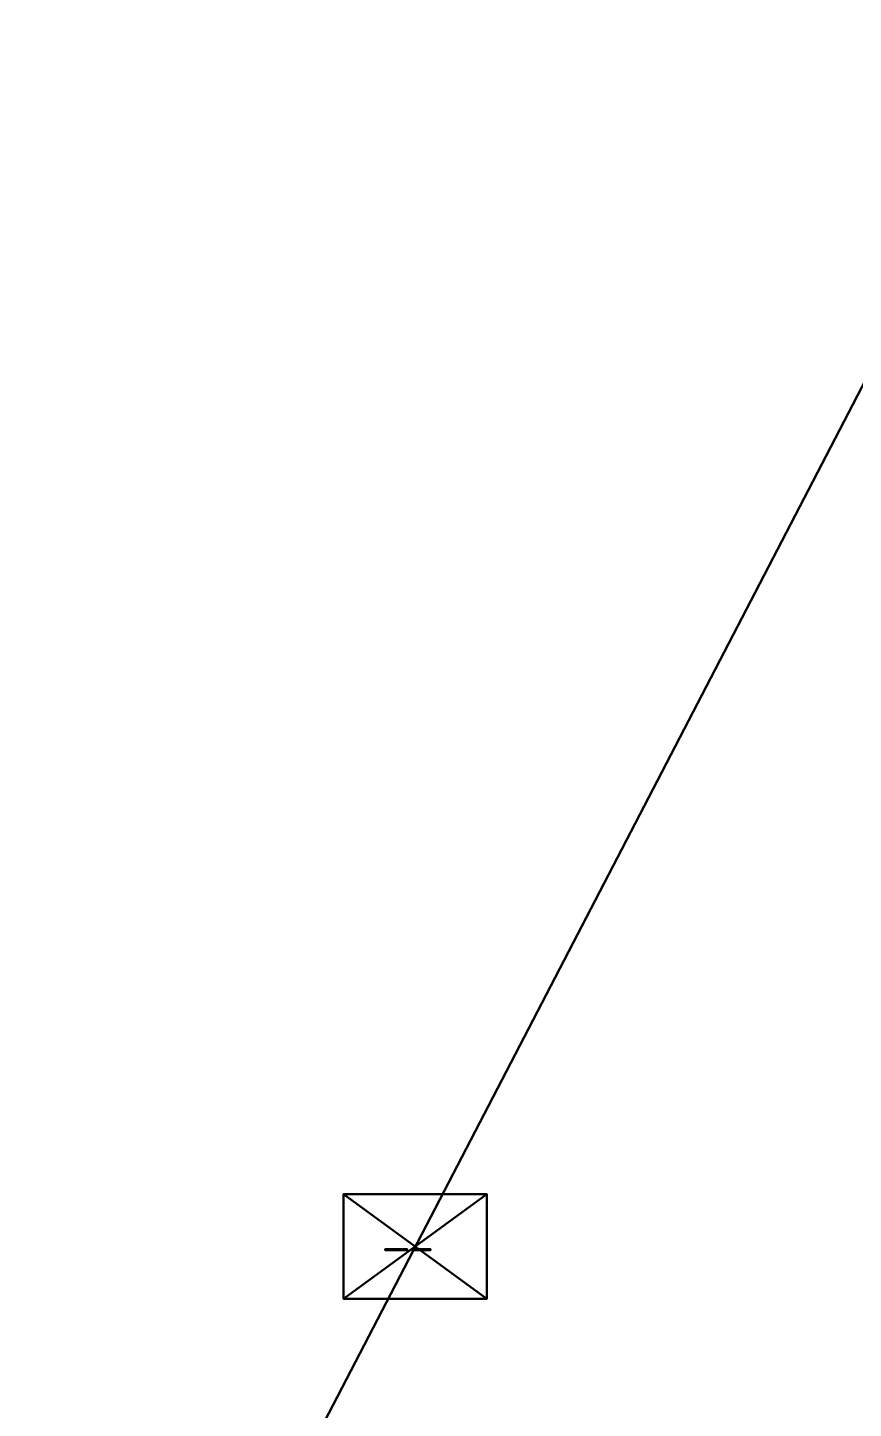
# Model space of a CAD drawing. Extents: x -4.3 to 2.7, y -5.9 to 5.2.
# Drawn here: x -0.776 to 0.877, y -0.324 to 2.441 of the extents above; entities that cross this region are included whole.
import ezdxf

# ---------------------------------------------------------------- set-up
doc = ezdxf.new("R2010")
doc.units = 0
doc.header["$LTSCALE"] = 0.0254
doc.layers.get('0').update_dxf_attribs({"linetype": 'CONTINUOUS'})
doc.layers.get('DEFPOINTS').update_dxf_attribs({"linetype": 'CONTINUOUS'})
doc.layers.add('H__HIGH_', color=144, linetype='CONTINUOUS')
doc.layers.add('ROOM', color=252, linetype='CONTINUOUS')
doc.styles.add('TAHOMA', font='')
doc.styles.get('TAHOMA').set_extended_font_data('Tahoma')
doc.dimstyles.new('DIMSTYLE1', dxfattribs={"dimtxt": 0.211521, "dimasz": 0.0127, "dimexe": 0.0127, "dimexo": 0.0127, "dimgap": 0.00254, "dimtad": 0, "dimtih": 1, "dimtoh": 1, "dimdec": 3, "dimzin": 0, "dimtxsty": 'TAHOMA', "dimblk": 'ARCHTICK', "dimcen": 0.09, "dimazin": 3, "dimtfac": 1, "dimtdec": 4, "dimtofl": 0, "dimtmove": 0, "dimatfit": 3, "dimtolj": 1, "dimtzin": 0})

# ---------------------------------------------------------------- blocks, each defined once
blk = doc.blocks.new('GROUPE82_1')
at = {"color": 0}
for p, q in [((0, 0), (0, 0.0554)), ((0, 0.0554), (0.0112, 0.0554)), ((0, 0, 0.002), (0, 0.0554, 0.002)), ((0, 0.0554, 0.002), (0.0112, 0.0554, 0.002)), ((0, 0), (0, 0.0554)), ((0, 0, 0.002), (0, 0.0554, 0.002)), ((0, 0.0554), (0, 0.0554, 0.002)), ((0, 0.0554), (0.0112, 0.0554)), ((0, 0.0554), (0, 0.0554, 0.002)), ((0, 0.0554, 0.002), (0.0112, 0.0554, 0.002)), ((0.0112, 0.0554), (0.0112, 0.0336)), ((0.0112, 0.0554, 0.002), (0.0112, 0.0336, 0.002)), ((0.0112, 0.0554), (0.0112, 0.0554, 0.002)), ((0.0112, 0.0554), (0.0112, 0.0336)), ((0.0112, 0.0554), (0.0112, 0.0554, 0.002)), ((0.0112, 0.0554, 0.002), (0.0112, 0.0336, 0.002)), ((0.0331, 0.0336), (0.0331, 0.0554)), ((0.0331, 0.0554), (0.0443, 0.0554)), ((0.0331, 0.0554, 0.002), (0.0443, 0.0554, 0.002)), ((0.0331, 0.0336, 0.002), (0.0331, 0.0554, 0.002)), ((0.0331, 0.0336), (0.0331, 0.0554)), ((0.0331, 0.0336, 0.002), (0.0331, 0.0554, 0.002)), ((0.0331, 0.0554), (0.0331, 0.0554, 0.002)), ((0.0331, 0.0554), (0.0443, 0.0554)), ((0.0331, 0.0554), (0.0331, 0.0554, 0.002)), ((0.0331, 0.0554, 0.002), (0.0443, 0.0554, 0.002)), ((0.0443, 0.0554), (0.0443, 0)), ((0.0443, 0.0554, 0.002), (0.0443, 0, 0.002)), ((0.0443, 0.0554), (0.0443, 0.0554, 0.002)), ((0.0443, 0.0554), (0.0443, 0)), ((0.0443, 0.0554), (0.0443, 0.0554, 0.002)), ((0.0443, 0.0554, 0.002), (0.0443, 0, 0.002)), ((0.0112, 0.0336), (0.0331, 0.0336)), ((0.0112, 0.0336, 0.002), (0.0331, 0.0336, 0.002)), ((0.0112, 0.0336), (0.0112, 0.0336, 0.002)), ((0.0112, 0.0336), (0.0331, 0.0336)), ((0.0112, 0.0336), (0.0112, 0.0336, 0.002)), ((0.0112, 0.0336, 0.002), (0.0331, 0.0336, 0.002)), ((0.0331, 0.0336), (0.0331, 0.0336, 0.002)), ((0.0331, 0.0336), (0.0331, 0.0336, 0.002)), ((0.0549, 0.0258), (0.0603, 0.0546)), ((0.0549, 0.0258, 0.002), (0.0603, 0.0546, 0.002)), ((0.0549, 0.0258), (0.0603, 0.0546)), ((0.0549, 0.0258, 0.002), (0.0603, 0.0546, 0.002)), ((0.0603, 0.0546), (0.0884, 0.0546)), ((0.0603, 0.0546, 0.002), (0.0884, 0.0546, 0.002)), ((0.0603, 0.0546), (0.0603, 0.0546, 0.002)), ((0.0603, 0.0546), (0.0884, 0.0546)), ((0.0603, 0.0546), (0.0603, 0.0546, 0.002)), ((0.0603, 0.0546, 0.002), (0.0884, 0.0546, 0.002)), ((0.0684, 0.0447), (0.0667, 0.0353)), ((0.0684, 0.0447, 0.002), (0.0667, 0.0353, 0.002)), ((0.0684, 0.0447), (0.0667, 0.0353)), ((0.0684, 0.0447, 0.002), (0.0667, 0.0353, 0.002)), ((0.0667, 0.0353), (0.0667, 0.0353, 0.002)), ((0.0667, 0.0353), (0.0667, 0.0353, 0.002)), ((0.0884, 0.0447), (0.0684, 0.0447)), ((0.0884, 0.0447, 0.002), (0.0684, 0.0447, 0.002)), ((0.0884, 0.0447), (0.0684, 0.0447)), ((0.0884, 0.0447, 0.002), (0.0684, 0.0447, 0.002)), ((0.0684, 0.0447), (0.0684, 0.0447, 0.002)), ((0.0684, 0.0447), (0.0684, 0.0447, 0.002)), ((0.0703, 0.0366), (0.0703, 0.0366, 0.002)), ((0.0703, 0.0366), (0.0703, 0.0366, 0.002)), ((0.0717, 0.0286), (0.0717, 0.0286, 0.002)), ((0.0717, 0.0286), (0.0717, 0.0286, 0.002)), ((0.074, 0.037), (0.074, 0.037, 0.002)), ((0.074, 0.037), (0.074, 0.037, 0.002)), ((0.075, 0.0279), (0.075, 0.0279, 0.002)), ((0.075, 0.0279), (0.075, 0.0279, 0.002)), ((0.0774, 0.0367), (0.0774, 0.0367, 0.002)), ((0.0774, 0.0367), (0.0774, 0.0367, 0.002)), ((0.0805, 0.0358), (0.0805, 0.0358, 0.002)), ((0.0805, 0.0358), (0.0805, 0.0358, 0.002)), ((0.0833, 0.0342), (0.0833, 0.0342, 0.002)), ((0.0833, 0.0342), (0.0833, 0.0342, 0.002)), ((0.0859, 0.0319), (0.0859, 0.0319, 0.002)), ((0.0859, 0.0319), (0.0859, 0.0319, 0.002)), ((0.0881, 0.0291), (0.0881, 0.0291, 0.002)), ((0.0881, 0.0291), (0.0881, 0.0291, 0.002)), ((0.0884, 0.0546), (0.0884, 0.0447)), ((0.0884, 0.0546, 0.002), (0.0884, 0.0447, 0.002)), ((0.0884, 0.0546), (0.0884, 0.0546, 0.002)), ((0.0884, 0.0546), (0.0884, 0.0447)), ((0.0884, 0.0546), (0.0884, 0.0546, 0.002)), ((0.0884, 0.0546, 0.002), (0.0884, 0.0447, 0.002)), ((0.0884, 0.0447), (0.0884, 0.0447, 0.002)), ((0.0884, 0.0447), (0.0884, 0.0447, 0.002)), ((0.0112, 0), (0, 0)), ((0.0112, 0, 0.002), (0, 0, 0.002)), ((0, 0), (0, 0, 0.002)), ((0.0112, 0), (0, 0)), ((0.0112, 0, 0.002), (0, 0, 0.002)), ((0, 0), (0, 0, 0.002)), ((0.0331, 0.0242), (0.0112, 0.0242)), ((0.0112, 0.0242), (0.0112, 0)), ((0.0112, 0.0242, 0.002), (0.0112, 0, 0.002)), ((0.0331, 0.0242, 0.002), (0.0112, 0.0242, 0.002)), ((0.0331, 0.0242), (0.0112, 0.0242)), ((0.0331, 0.0242, 0.002), (0.0112, 0.0242, 0.002)), ((0.0112, 0.0242), (0.0112, 0.0242, 0.002)), ((0.0112, 0.0242), (0.0112, 0)), ((0.0112, 0.0242), (0.0112, 0.0242, 0.002)), ((0.0112, 0.0242, 0.002), (0.0112, 0, 0.002)), ((0.0112, 0), (0.0112, 0, 0.002)), ((0.0112, 0), (0.0112, 0, 0.002)), ((0.0331, 0), (0.0331, 0.0242)), ((0.0331, 0, 0.002), (0.0331, 0.0242, 0.002)), ((0.0331, 0), (0.0331, 0.0242)), ((0.0331, 0, 0.002), (0.0331, 0.0242, 0.002)), ((0.0331, 0.0242), (0.0331, 0.0242, 0.002)), ((0.0331, 0.0242), (0.0331, 0.0242, 0.002)), ((0.0443, 0), (0.0331, 0)), ((0.0443, 0, 0.002), (0.0331, 0, 0.002)), ((0.0443, 0), (0.0331, 0)), ((0.0443, 0, 0.002), (0.0331, 0, 0.002)), ((0.0331, 0), (0.0331, 0, 0.002)), ((0.0331, 0), (0.0331, 0, 0.002)), ((0.0443, 0), (0.0443, 0, 0.002)), ((0.0443, 0), (0.0443, 0, 0.002)), ((0.0536, 0.0142), (0.0642, 0.0153)), ((0.0536, 0.0142, 0.002), (0.0642, 0.0153, 0.002)), ((0.0536, 0.0142), (0.0642, 0.0153)), ((0.0536, 0.0142, 0.002), (0.0642, 0.0153, 0.002)), ((0.0536, 0.0142), (0.0536, 0.0142, 0.002)), ((0.0536, 0.0142), (0.0536, 0.0142, 0.002)), ((0.0543, 0.0109), (0.0543, 0.0109, 0.002)), ((0.0543, 0.0109), (0.0543, 0.0109, 0.002)), ((0.0635, 0.0245), (0.0549, 0.0258)), ((0.0635, 0.0245, 0.002), (0.0549, 0.0258, 0.002)), ((0.0635, 0.0245), (0.0549, 0.0258)), ((0.0635, 0.0245, 0.002), (0.0549, 0.0258, 0.002)), ((0.0549, 0.0258), (0.0549, 0.0258, 0.002)), ((0.0549, 0.0258), (0.0549, 0.0258, 0.002)), ((0.0555, 0.008), (0.0555, 0.008, 0.002)), ((0.0555, 0.008), (0.0555, 0.008, 0.002)), ((0.0572, 0.0054), (0.0572, 0.0054, 0.002)), ((0.0572, 0.0054), (0.0572, 0.0054, 0.002)), ((0.0594, 0.0032), (0.0594, 0.0032, 0.002)), ((0.0594, 0.0032), (0.0594, 0.0032, 0.002)), ((0.062, 0.0014), (0.062, 0.0014, 0.002)), ((0.062, 0.0014), (0.062, 0.0014, 0.002)), ((0.0635, 0.0245), (0.0635, 0.0245, 0.002)), ((0.0635, 0.0245), (0.0635, 0.0245, 0.002)), ((0.0642, 0.0153), (0.0642, 0.0153, 0.002)), ((0.0642, 0.0153), (0.0642, 0.0153, 0.002)), ((0.0649, 0.0001), (0.0649, 0.0001, 0.002)), ((0.0649, 0.0001), (0.0649, 0.0001, 0.002)), ((0.0651, 0.0121), (0.0651, 0.0121, 0.002)), ((0.0651, 0.0121), (0.0651, 0.0121, 0.002)), ((0.0669, 0.0096), (0.0669, 0.0096, 0.002)), ((0.0669, 0.0096), (0.0669, 0.0096, 0.002)), ((0.0674, 0.0276), (0.0674, 0.0276, 0.002)), ((0.0674, 0.0276), (0.0674, 0.0276, 0.002)), ((0.0693, 0.0081), (0.0693, 0.0081, 0.002)), ((0.0693, 0.0081), (0.0693, 0.0081, 0.002)), ((0.072, 0.0076), (0.072, 0.0076, 0.002)), ((0.072, 0.0076), (0.072, 0.0076, 0.002)), ((0.0751, 0.0082), (0.0751, 0.0082, 0.002)), ((0.0751, 0.0082), (0.0751, 0.0082, 0.002)), ((0.0776, 0.026), (0.0776, 0.026, 0.002)), ((0.0776, 0.026), (0.0776, 0.026, 0.002)), ((0.0776, 0.0103), (0.0776, 0.0103, 0.002)), ((0.0776, 0.0103), (0.0776, 0.0103, 0.002)), ((0.0794, 0.0228), (0.0794, 0.0228, 0.002)), ((0.0794, 0.0228), (0.0794, 0.0228, 0.002)), ((0.0794, 0.0136), (0.0794, 0.0136, 0.002)), ((0.0794, 0.0136), (0.0794, 0.0136, 0.002)), ((0.0799, 0.0184), (0.0799, 0.0184, 0.002)), ((0.0799, 0.0184), (0.0799, 0.0184, 0.002)), ((0.0804, 0.0009), (0.0804, 0.0009, 0.002)), ((0.0804, 0.0009), (0.0804, 0.0009, 0.002)), ((0.0839, 0.0032), (0.0839, 0.0032, 0.002)), ((0.0839, 0.0032), (0.0839, 0.0032, 0.002)), ((0.0869, 0.0064), (0.0869, 0.0064, 0.002)), ((0.0869, 0.0064), (0.0869, 0.0064, 0.002)), ((0.0896, 0.026), (0.0896, 0.026, 0.002)), ((0.0896, 0.026), (0.0896, 0.026, 0.002)), ((0.0899, 0.0121), (0.0899, 0.0121, 0.002)), ((0.0899, 0.0121), (0.0899, 0.0121, 0.002)), ((0.0905, 0.0225), (0.0905, 0.0225, 0.002)), ((0.0905, 0.0225), (0.0905, 0.0225, 0.002)), ((0.0908, 0.0186), (0.0908, 0.0186, 0.002)), ((0.0908, 0.0186), (0.0908, 0.0186, 0.002)), ((0.0682, -0.0007), (0.0682, -0.0007, 0.002)), ((0.0682, -0.0007), (0.0682, -0.0007, 0.002)), ((0.0719, -0.0009), (0.0719, -0.0009, 0.002)), ((0.0719, -0.0009), (0.0719, -0.0009, 0.002)), ((0.0764, -0.0005), (0.0764, -0.0005, 0.002)), ((0.0764, -0.0005), (0.0764, -0.0005, 0.002))]:
    blk.add_line(p, q, dxfattribs=at)
at = {"color": 28}
mesh = blk.add_polyface(dxfattribs=at)
corners = [(0.0443, 0.0554), (0.0331, 0.0336), (0.0331, 0.0554), (0.0331, 0.0242), (0.0331, 0), (0.0443, 0), (0.0112, 0.0242), (0.0112, 0.0336), (0.0112, 0.0554), (0, 0), (0, 0.0554), (0.0112, 0)]
mesh.append_faces([[corners[k] for k in face] for face in [(0, 1, 2), (4, 0, 5), (8, 9, 10)]], dxfattribs={"vtx0": -1, "color": 28})
mesh.append_faces([[corners[k] for k in face] for face in [(3, 0, 4), (1, 6, 7), (6, 1, 3), (9, 8, 11), (11, 7, 6)]], dxfattribs={"vtx0": -1, "vtx1": -1, "color": 28})
mesh.append_faces([[corners[k] for k in face] for face in [(1, 0, 3)]], dxfattribs={"vtx0": -1, "vtx1": -1, "vtx2": -1, "color": 28})
mesh.append_faces([[corners[k] for k in face] for face in [(11, 8, 7)]], dxfattribs={"vtx0": -1, "vtx2": -1, "color": 28})
mesh = blk.add_polyface(dxfattribs=at)
corners = [(0.0443, 0, 0.002), (0.0331, 0.0242, 0.002), (0.0331, 0, 0.002), (0.0331, 0.0336, 0.002), (0.0331, 0.0554, 0.002), (0.0443, 0.0554, 0.002), (0.0112, 0.0336, 0.002), (0.0112, 0.0242, 0.002), (0.0112, 0, 0.002), (0, 0.0554, 0.002), (0, 0, 0.002), (0.0112, 0.0554, 0.002)]
mesh.append_faces([[corners[k] for k in face] for face in [(0, 1, 2), (4, 0, 5), (8, 9, 10)]], dxfattribs={"vtx0": -1, "color": 28})
mesh.append_faces([[corners[k] for k in face] for face in [(3, 0, 4), (1, 6, 7), (6, 1, 3), (9, 8, 11), (11, 7, 6)]], dxfattribs={"vtx0": -1, "vtx1": -1, "color": 28})
mesh.append_faces([[corners[k] for k in face] for face in [(1, 0, 3)]], dxfattribs={"vtx0": -1, "vtx1": -1, "vtx2": -1, "color": 28})
mesh.append_faces([[corners[k] for k in face] for face in [(11, 8, 7)]], dxfattribs={"vtx0": -1, "vtx2": -1, "color": 28})
mesh = blk.add_polyface(dxfattribs=at)
corners = [(0, 0.0554, 0.002), (0, 0), (0, 0, 0.002), (0, 0.0554)]
mesh.append_faces([[corners[k] for k in face] for face in [(0, 1, 2), (1, 0, 3)]], dxfattribs={"vtx0": -1, "color": 28})
mesh = blk.add_polyface(dxfattribs=at)
corners = [(0, 0.0554, 0.002), (0.0112, 0.0554), (0, 0.0554), (0.0112, 0.0554, 0.002)]
mesh.append_faces([[corners[k] for k in face] for face in [(0, 1, 2), (1, 0, 3)]], dxfattribs={"vtx0": -1, "color": 28})
mesh = blk.add_polyface(dxfattribs=at)
corners = [(0.0112, 0.0554), (0.0112, 0.0336, 0.002), (0.0112, 0.0336), (0.0112, 0.0554, 0.002)]
mesh.append_faces([[corners[k] for k in face] for face in [(0, 1, 2), (1, 0, 3)]], dxfattribs={"vtx0": -1, "color": 28})
mesh = blk.add_polyface(dxfattribs=at)
corners = [(0.0331, 0.0554, 0.002), (0.0331, 0.0336), (0.0331, 0.0336, 0.002), (0.0331, 0.0554)]
mesh.append_faces([[corners[k] for k in face] for face in [(0, 1, 2), (1, 0, 3)]], dxfattribs={"vtx0": -1, "color": 28})
mesh = blk.add_polyface(dxfattribs=at)
corners = [(0.0331, 0.0554, 0.002), (0.0443, 0.0554), (0.0331, 0.0554), (0.0443, 0.0554, 0.002)]
mesh.append_faces([[corners[k] for k in face] for face in [(0, 1, 2), (1, 0, 3)]], dxfattribs={"vtx0": -1, "color": 28})
mesh = blk.add_polyface(dxfattribs=at)
corners = [(0.0443, 0.0554), (0.0443, 0, 0.002), (0.0443, 0), (0.0443, 0.0554, 0.002)]
mesh.append_faces([[corners[k] for k in face] for face in [(0, 1, 2), (1, 0, 3)]], dxfattribs={"vtx0": -1, "color": 28})
mesh = blk.add_polyface(dxfattribs=at)
corners = [(0.0112, 0.0336, 0.002), (0.0331, 0.0336), (0.0112, 0.0336), (0.0331, 0.0336, 0.002)]
mesh.append_faces([[corners[k] for k in face] for face in [(0, 1, 2), (1, 0, 3)]], dxfattribs={"vtx0": -1, "color": 28})
mesh = blk.add_polyface(dxfattribs=at)
corners = [(0.0603, 0.0546), (0.0635, 0.0245), (0.0549, 0.0258), (0.0684, 0.0447), (0.0884, 0.0546), (0.0667, 0.0353), (0.0884, 0.0447), (0.0674, 0.0276), (0.0703, 0.0366), (0.0717, 0.0286), (0.074, 0.037), (0.075, 0.0279), (0.0774, 0.0367), (0.0776, 0.026), (0.0805, 0.0358), (0.0794, 0.0228), (0.0799, 0.0184), (0.0804, 0.0009), (0.0839, 0.0032), (0.0833, 0.0342), (0.0859, 0.0319), (0.0869, 0.0064), (0.0881, 0.0291), (0.0899, 0.0121), (0.0896, 0.026), (0.0905, 0.0225), (0.0908, 0.0186), (0.0642, 0.0153), (0.0543, 0.0109), (0.0536, 0.0142), (0.0555, 0.008), (0.0572, 0.0054), (0.0594, 0.0032), (0.062, 0.0014), (0.0649, 0.0001), (0.0651, 0.0121), (0.0682, -0.0007), (0.0669, 0.0096), (0.0693, 0.0081), (0.0719, -0.0009), (0.072, 0.0076), (0.0764, -0.0005), (0.0751, 0.0082), (0.0776, 0.0103), (0.0794, 0.0136)]
mesh.append_faces([[corners[k] for k in face] for face in [(0, 1, 2), (3, 4, 6), (23, 25, 26), (27, 28, 29)]], dxfattribs={"vtx0": -1, "color": 28})
mesh.append_faces([[corners[k] for k in face] for face in [(7, 8, 9), (9, 10, 11), (11, 12, 13), (13, 14, 15), (15, 14, 16), (17, 14, 18), (18, 20, 21), (21, 22, 23), (28, 27, 30), (30, 27, 31), (31, 27, 32), (32, 27, 33), (33, 27, 34), (34, 35, 36), (36, 38, 39), (39, 40, 41), (41, 43, 17)]], dxfattribs={"vtx0": -1, "vtx1": -1, "color": 28})
mesh.append_faces([[corners[k] for k in face] for face in [(1, 0, 3), (16, 14, 17)]], dxfattribs={"vtx0": -1, "vtx1": -1, "vtx2": -1, "color": 28})
mesh.append_faces([[corners[k] for k in face] for face in [(3, 0, 4), (1, 3, 5), (5, 7, 1), (7, 5, 8), (9, 8, 10), (11, 10, 12), (13, 12, 14), (18, 14, 19), (18, 19, 20), (21, 20, 22), (23, 22, 24), (23, 24, 25), (34, 27, 35), (36, 35, 37), (36, 37, 38), (39, 38, 40), (41, 40, 42), (41, 42, 43), (17, 43, 44), (17, 44, 16)]], dxfattribs={"vtx0": -1, "vtx2": -1, "color": 28})
mesh = blk.add_polyface(dxfattribs=at)
corners = [(0.0543, 0.0109, 0.002), (0.0642, 0.0153, 0.002), (0.0536, 0.0142, 0.002), (0.0555, 0.008, 0.002), (0.0572, 0.0054, 0.002), (0.0594, 0.0032, 0.002), (0.062, 0.0014, 0.002), (0.0649, 0.0001, 0.002), (0.0651, 0.0121, 0.002), (0.0682, -0.0007, 0.002), (0.0669, 0.0096, 0.002), (0.0693, 0.0081, 0.002), (0.0719, -0.0009, 0.002), (0.072, 0.0076, 0.002), (0.0764, -0.0005, 0.002), (0.0751, 0.0082, 0.002), (0.0776, 0.0103, 0.002), (0.0804, 0.0009, 0.002), (0.0794, 0.0136, 0.002), (0.0799, 0.0184, 0.002), (0.0674, 0.0276, 0.002), (0.0667, 0.0353, 0.002), (0.0635, 0.0245, 0.002), (0.0703, 0.0366, 0.002), (0.0717, 0.0286, 0.002), (0.074, 0.037, 0.002), (0.075, 0.0279, 0.002), (0.0774, 0.0367, 0.002), (0.0776, 0.026, 0.002), (0.0805, 0.0358, 0.002), (0.0794, 0.0228, 0.002), (0.0839, 0.0032, 0.002), (0.0833, 0.0342, 0.002), (0.0859, 0.0319, 0.002), (0.0869, 0.0064, 0.002), (0.0881, 0.0291, 0.002), (0.0899, 0.0121, 0.002), (0.0896, 0.026, 0.002), (0.0905, 0.0225, 0.002), (0.0908, 0.0186, 0.002), (0.0603, 0.0546, 0.002), (0.0549, 0.0258, 0.002), (0.0684, 0.0447, 0.002), (0.0884, 0.0546, 0.002), (0.0884, 0.0447, 0.002)]
mesh.append_faces([[corners[k] for k in face] for face in [(0, 1, 2), (38, 36, 39), (22, 40, 41), (43, 42, 44)]], dxfattribs={"vtx0": -1, "color": 28})
mesh.append_faces([[corners[k] for k in face] for face in [(1, 7, 8), (8, 9, 10), (10, 9, 11), (11, 12, 13), (13, 14, 15), (15, 14, 16), (16, 17, 18), (18, 17, 19), (20, 21, 22), (21, 20, 23), (23, 24, 25), (25, 26, 27), (27, 28, 29), (29, 31, 32), (32, 31, 33), (33, 34, 35), (35, 36, 37), (37, 36, 38), (40, 42, 43), (42, 22, 21)]], dxfattribs={"vtx0": -1, "vtx1": -1, "color": 28})
mesh.append_faces([[corners[k] for k in face] for face in [(29, 19, 17), (40, 22, 42)]], dxfattribs={"vtx0": -1, "vtx1": -1, "vtx2": -1, "color": 28})
mesh.append_faces([[corners[k] for k in face] for face in [(1, 0, 3), (1, 3, 4), (1, 4, 5), (1, 5, 6), (1, 6, 7), (8, 7, 9), (11, 9, 12), (13, 12, 14), (16, 14, 17), (23, 20, 24), (25, 24, 26), (27, 26, 28), (29, 28, 30), (29, 30, 19), (29, 17, 31), (33, 31, 34), (35, 34, 36)]], dxfattribs={"vtx0": -1, "vtx2": -1, "color": 28})
mesh = blk.add_polyface(dxfattribs=at)
corners = [(0.0603, 0.0546, 0.002), (0.0549, 0.0258), (0.0549, 0.0258, 0.002), (0.0603, 0.0546)]
mesh.append_faces([[corners[k] for k in face] for face in [(0, 1, 2), (1, 0, 3)]], dxfattribs={"vtx0": -1, "color": 28})
mesh = blk.add_polyface(dxfattribs=at)
corners = [(0.0603, 0.0546, 0.002), (0.0884, 0.0546), (0.0603, 0.0546), (0.0884, 0.0546, 0.002)]
mesh.append_faces([[corners[k] for k in face] for face in [(0, 1, 2), (1, 0, 3)]], dxfattribs={"vtx0": -1, "color": 28})
mesh = blk.add_polyface(dxfattribs=at)
corners = [(0.0684, 0.0447), (0.0667, 0.0353, 0.002), (0.0667, 0.0353), (0.0684, 0.0447, 0.002)]
mesh.append_faces([[corners[k] for k in face] for face in [(0, 1, 2), (1, 0, 3)]], dxfattribs={"vtx0": -1, "color": 28})
mesh = blk.add_polyface(dxfattribs=at)
corners = [(0.0667, 0.0353, 0.002), (0.0703, 0.0366), (0.0667, 0.0353), (0.0703, 0.0366, 0.002)]
mesh.append_faces([[corners[k] for k in face] for face in [(0, 1, 2), (1, 0, 3)]], dxfattribs={"vtx0": -1, "color": 28})
mesh = blk.add_polyface(dxfattribs=at)
corners = [(0.0717, 0.0286, 0.002), (0.0674, 0.0276), (0.0717, 0.0286), (0.0674, 0.0276, 0.002)]
mesh.append_faces([[corners[k] for k in face] for face in [(0, 1, 2), (1, 0, 3)]], dxfattribs={"vtx0": -1, "color": 28})
mesh = blk.add_polyface(dxfattribs=at)
corners = [(0.0884, 0.0447, 0.002), (0.0684, 0.0447), (0.0884, 0.0447), (0.0684, 0.0447, 0.002)]
mesh.append_faces([[corners[k] for k in face] for face in [(0, 1, 2), (1, 0, 3)]], dxfattribs={"vtx0": -1, "color": 28})
mesh = blk.add_polyface(dxfattribs=at)
corners = [(0.0703, 0.0366, 0.002), (0.074, 0.037), (0.0703, 0.0366), (0.074, 0.037, 0.002)]
mesh.append_faces([[corners[k] for k in face] for face in [(0, 1, 2), (1, 0, 3)]], dxfattribs={"vtx0": -1, "color": 28})
mesh = blk.add_polyface(dxfattribs=at)
corners = [(0.075, 0.0279, 0.002), (0.0717, 0.0286), (0.075, 0.0279), (0.0717, 0.0286, 0.002)]
mesh.append_faces([[corners[k] for k in face] for face in [(0, 1, 2), (1, 0, 3)]], dxfattribs={"vtx0": -1, "color": 28})
mesh = blk.add_polyface(dxfattribs=at)
corners = [(0.074, 0.037, 0.002), (0.0774, 0.0367), (0.074, 0.037), (0.0774, 0.0367, 0.002)]
mesh.append_faces([[corners[k] for k in face] for face in [(0, 1, 2), (1, 0, 3)]], dxfattribs={"vtx0": -1, "color": 28})
mesh = blk.add_polyface(dxfattribs=at)
corners = [(0.0776, 0.026, 0.002), (0.075, 0.0279), (0.0776, 0.026), (0.075, 0.0279, 0.002)]
mesh.append_faces([[corners[k] for k in face] for face in [(0, 1, 2), (1, 0, 3)]], dxfattribs={"vtx0": -1, "color": 28})
mesh = blk.add_polyface(dxfattribs=at)
corners = [(0.0774, 0.0367, 0.002), (0.0805, 0.0358), (0.0774, 0.0367), (0.0805, 0.0358, 0.002)]
mesh.append_faces([[corners[k] for k in face] for face in [(0, 1, 2), (1, 0, 3)]], dxfattribs={"vtx0": -1, "color": 28})
mesh = blk.add_polyface(dxfattribs=at)
corners = [(0.0805, 0.0358, 0.002), (0.0833, 0.0342), (0.0805, 0.0358), (0.0833, 0.0342, 0.002)]
mesh.append_faces([[corners[k] for k in face] for face in [(0, 1, 2), (1, 0, 3)]], dxfattribs={"vtx0": -1, "color": 28})
mesh = blk.add_polyface(dxfattribs=at)
corners = [(0.0833, 0.0342, 0.002), (0.0859, 0.0319), (0.0833, 0.0342), (0.0859, 0.0319, 0.002)]
mesh.append_faces([[corners[k] for k in face] for face in [(0, 1, 2), (1, 0, 3)]], dxfattribs={"vtx0": -1, "color": 28})
mesh = blk.add_polyface(dxfattribs=at)
corners = [(0.0859, 0.0319), (0.0881, 0.0291, 0.002), (0.0881, 0.0291), (0.0859, 0.0319, 0.002)]
mesh.append_faces([[corners[k] for k in face] for face in [(0, 1, 2), (1, 0, 3)]], dxfattribs={"vtx0": -1, "color": 28})
mesh = blk.add_polyface(dxfattribs=at)
corners = [(0.0881, 0.0291), (0.0896, 0.026, 0.002), (0.0896, 0.026), (0.0881, 0.0291, 0.002)]
mesh.append_faces([[corners[k] for k in face] for face in [(0, 1, 2), (1, 0, 3)]], dxfattribs={"vtx0": -1, "color": 28})
mesh = blk.add_polyface(dxfattribs=at)
corners = [(0.0884, 0.0546), (0.0884, 0.0447, 0.002), (0.0884, 0.0447), (0.0884, 0.0546, 0.002)]
mesh.append_faces([[corners[k] for k in face] for face in [(0, 1, 2), (1, 0, 3)]], dxfattribs={"vtx0": -1, "color": 28})
mesh = blk.add_polyface(dxfattribs=at)
corners = [(0.0112, 0, 0.002), (0, 0), (0.0112, 0), (0, 0, 0.002)]
mesh.append_faces([[corners[k] for k in face] for face in [(0, 1, 2), (1, 0, 3)]], dxfattribs={"vtx0": -1, "color": 28})
mesh = blk.add_polyface(dxfattribs=at)
corners = [(0.0331, 0.0242, 0.002), (0.0112, 0.0242), (0.0331, 0.0242), (0.0112, 0.0242, 0.002)]
mesh.append_faces([[corners[k] for k in face] for face in [(0, 1, 2), (1, 0, 3)]], dxfattribs={"vtx0": -1, "color": 28})
mesh = blk.add_polyface(dxfattribs=at)
corners = [(0.0112, 0.0242), (0.0112, 0, 0.002), (0.0112, 0), (0.0112, 0.0242, 0.002)]
mesh.append_faces([[corners[k] for k in face] for face in [(0, 1, 2), (1, 0, 3)]], dxfattribs={"vtx0": -1, "color": 28})
mesh = blk.add_polyface(dxfattribs=at)
corners = [(0.0331, 0.0242, 0.002), (0.0331, 0), (0.0331, 0, 0.002), (0.0331, 0.0242)]
mesh.append_faces([[corners[k] for k in face] for face in [(0, 1, 2), (1, 0, 3)]], dxfattribs={"vtx0": -1, "color": 28})
mesh = blk.add_polyface(dxfattribs=at)
corners = [(0.0443, 0, 0.002), (0.0331, 0), (0.0443, 0), (0.0331, 0, 0.002)]
mesh.append_faces([[corners[k] for k in face] for face in [(0, 1, 2), (1, 0, 3)]], dxfattribs={"vtx0": -1, "color": 28})
mesh = blk.add_polyface(dxfattribs=at)
corners = [(0.0536, 0.0142, 0.002), (0.0642, 0.0153), (0.0536, 0.0142), (0.0642, 0.0153, 0.002)]
mesh.append_faces([[corners[k] for k in face] for face in [(0, 1, 2), (1, 0, 3)]], dxfattribs={"vtx0": -1, "color": 28})
mesh = blk.add_polyface(dxfattribs=at)
corners = [(0.0536, 0.0142, 0.002), (0.0543, 0.0109), (0.0543, 0.0109, 0.002), (0.0536, 0.0142)]
mesh.append_faces([[corners[k] for k in face] for face in [(0, 1, 2), (1, 0, 3)]], dxfattribs={"vtx0": -1, "color": 28})
mesh = blk.add_polyface(dxfattribs=at)
corners = [(0.0543, 0.0109, 0.002), (0.0555, 0.008), (0.0555, 0.008, 0.002), (0.0543, 0.0109)]
mesh.append_faces([[corners[k] for k in face] for face in [(0, 1, 2), (1, 0, 3)]], dxfattribs={"vtx0": -1, "color": 28})
mesh = blk.add_polyface(dxfattribs=at)
corners = [(0.0635, 0.0245, 0.002), (0.0549, 0.0258), (0.0635, 0.0245), (0.0549, 0.0258, 0.002)]
mesh.append_faces([[corners[k] for k in face] for face in [(0, 1, 2), (1, 0, 3)]], dxfattribs={"vtx0": -1, "color": 28})
mesh = blk.add_polyface(dxfattribs=at)
corners = [(0.0555, 0.008, 0.002), (0.0572, 0.0054), (0.0572, 0.0054, 0.002), (0.0555, 0.008)]
mesh.append_faces([[corners[k] for k in face] for face in [(0, 1, 2), (1, 0, 3)]], dxfattribs={"vtx0": -1, "color": 28})
mesh = blk.add_polyface(dxfattribs=at)
corners = [(0.0572, 0.0054, 0.002), (0.0594, 0.0032), (0.0594, 0.0032, 0.002), (0.0572, 0.0054)]
mesh.append_faces([[corners[k] for k in face] for face in [(0, 1, 2), (1, 0, 3)]], dxfattribs={"vtx0": -1, "color": 28})
mesh = blk.add_polyface(dxfattribs=at)
corners = [(0.062, 0.0014, 0.002), (0.0594, 0.0032), (0.062, 0.0014), (0.0594, 0.0032, 0.002)]
mesh.append_faces([[corners[k] for k in face] for face in [(0, 1, 2), (1, 0, 3)]], dxfattribs={"vtx0": -1, "color": 28})
mesh = blk.add_polyface(dxfattribs=at)
corners = [(0.0649, 0.0001, 0.002), (0.062, 0.0014), (0.0649, 0.0001), (0.062, 0.0014, 0.002)]
mesh.append_faces([[corners[k] for k in face] for face in [(0, 1, 2), (1, 0, 3)]], dxfattribs={"vtx0": -1, "color": 28})
mesh = blk.add_polyface(dxfattribs=at)
corners = [(0.0674, 0.0276, 0.002), (0.0635, 0.0245), (0.0674, 0.0276), (0.0635, 0.0245, 0.002)]
mesh.append_faces([[corners[k] for k in face] for face in [(0, 1, 2), (1, 0, 3)]], dxfattribs={"vtx0": -1, "color": 28})
mesh = blk.add_polyface(dxfattribs=at)
corners = [(0.0642, 0.0153), (0.0651, 0.0121, 0.002), (0.0651, 0.0121), (0.0642, 0.0153, 0.002)]
mesh.append_faces([[corners[k] for k in face] for face in [(0, 1, 2), (1, 0, 3)]], dxfattribs={"vtx0": -1, "color": 28})
mesh = blk.add_polyface(dxfattribs=at)
corners = [(0.0682, -0.0007, 0.002), (0.0649, 0.0001), (0.0682, -0.0007), (0.0649, 0.0001, 0.002)]
mesh.append_faces([[corners[k] for k in face] for face in [(0, 1, 2), (1, 0, 3)]], dxfattribs={"vtx0": -1, "color": 28})
mesh = blk.add_polyface(dxfattribs=at)
corners = [(0.0651, 0.0121), (0.0669, 0.0096, 0.002), (0.0669, 0.0096), (0.0651, 0.0121, 0.002)]
mesh.append_faces([[corners[k] for k in face] for face in [(0, 1, 2), (1, 0, 3)]], dxfattribs={"vtx0": -1, "color": 28})
mesh = blk.add_polyface(dxfattribs=at)
corners = [(0.0669, 0.0096, 0.002), (0.0693, 0.0081), (0.0669, 0.0096), (0.0693, 0.0081, 0.002)]
mesh.append_faces([[corners[k] for k in face] for face in [(0, 1, 2), (1, 0, 3)]], dxfattribs={"vtx0": -1, "color": 28})
mesh = blk.add_polyface(dxfattribs=at)
corners = [(0.0693, 0.0081, 0.002), (0.072, 0.0076), (0.0693, 0.0081), (0.072, 0.0076, 0.002)]
mesh.append_faces([[corners[k] for k in face] for face in [(0, 1, 2), (1, 0, 3)]], dxfattribs={"vtx0": -1, "color": 28})
mesh = blk.add_polyface(dxfattribs=at)
corners = [(0.072, 0.0076, 0.002), (0.0751, 0.0082), (0.072, 0.0076), (0.0751, 0.0082, 0.002)]
mesh.append_faces([[corners[k] for k in face] for face in [(0, 1, 2), (1, 0, 3)]], dxfattribs={"vtx0": -1, "color": 28})
mesh = blk.add_polyface(dxfattribs=at)
corners = [(0.0751, 0.0082, 0.002), (0.0776, 0.0103), (0.0751, 0.0082), (0.0776, 0.0103, 0.002)]
mesh.append_faces([[corners[k] for k in face] for face in [(0, 1, 2), (1, 0, 3)]], dxfattribs={"vtx0": -1, "color": 28})
mesh = blk.add_polyface(dxfattribs=at)
corners = [(0.0804, 0.0009, 0.002), (0.0764, -0.0005), (0.0804, 0.0009), (0.0764, -0.0005, 0.002)]
mesh.append_faces([[corners[k] for k in face] for face in [(0, 1, 2), (1, 0, 3)]], dxfattribs={"vtx0": -1, "color": 28})
mesh = blk.add_polyface(dxfattribs=at)
corners = [(0.0776, 0.026, 0.002), (0.0794, 0.0228), (0.0794, 0.0228, 0.002), (0.0776, 0.026)]
mesh.append_faces([[corners[k] for k in face] for face in [(0, 1, 2), (1, 0, 3)]], dxfattribs={"vtx0": -1, "color": 28})
mesh = blk.add_polyface(dxfattribs=at)
corners = [(0.0794, 0.0136, 0.002), (0.0776, 0.0103), (0.0776, 0.0103, 0.002), (0.0794, 0.0136)]
mesh.append_faces([[corners[k] for k in face] for face in [(0, 1, 2), (1, 0, 3)]], dxfattribs={"vtx0": -1, "color": 28})
mesh = blk.add_polyface(dxfattribs=at)
corners = [(0.0794, 0.0228, 0.002), (0.0799, 0.0184), (0.0799, 0.0184, 0.002), (0.0794, 0.0228)]
mesh.append_faces([[corners[k] for k in face] for face in [(0, 1, 2), (1, 0, 3)]], dxfattribs={"vtx0": -1, "color": 28})
mesh = blk.add_polyface(dxfattribs=at)
corners = [(0.0799, 0.0184, 0.002), (0.0794, 0.0136), (0.0794, 0.0136, 0.002), (0.0799, 0.0184)]
mesh.append_faces([[corners[k] for k in face] for face in [(0, 1, 2), (1, 0, 3)]], dxfattribs={"vtx0": -1, "color": 28})
mesh = blk.add_polyface(dxfattribs=at)
corners = [(0.0839, 0.0032, 0.002), (0.0804, 0.0009), (0.0839, 0.0032), (0.0804, 0.0009, 0.002)]
mesh.append_faces([[corners[k] for k in face] for face in [(0, 1, 2), (1, 0, 3)]], dxfattribs={"vtx0": -1, "color": 28})
mesh = blk.add_polyface(dxfattribs=at)
corners = [(0.0869, 0.0064), (0.0839, 0.0032, 0.002), (0.0839, 0.0032), (0.0869, 0.0064, 0.002)]
mesh.append_faces([[corners[k] for k in face] for face in [(0, 1, 2), (1, 0, 3)]], dxfattribs={"vtx0": -1, "color": 28})
mesh = blk.add_polyface(dxfattribs=at)
corners = [(0.0899, 0.0121), (0.0869, 0.0064, 0.002), (0.0869, 0.0064), (0.0899, 0.0121, 0.002)]
mesh.append_faces([[corners[k] for k in face] for face in [(0, 1, 2), (1, 0, 3)]], dxfattribs={"vtx0": -1, "color": 28})
mesh = blk.add_polyface(dxfattribs=at)
corners = [(0.0896, 0.026), (0.0905, 0.0225, 0.002), (0.0905, 0.0225), (0.0896, 0.026, 0.002)]
mesh.append_faces([[corners[k] for k in face] for face in [(0, 1, 2), (1, 0, 3)]], dxfattribs={"vtx0": -1, "color": 28})
mesh = blk.add_polyface(dxfattribs=at)
corners = [(0.0908, 0.0186), (0.0899, 0.0121, 0.002), (0.0899, 0.0121), (0.0908, 0.0186, 0.002)]
mesh.append_faces([[corners[k] for k in face] for face in [(0, 1, 2), (1, 0, 3)]], dxfattribs={"vtx0": -1, "color": 28})
mesh = blk.add_polyface(dxfattribs=at)
corners = [(0.0905, 0.0225), (0.0908, 0.0186, 0.002), (0.0908, 0.0186), (0.0905, 0.0225, 0.002)]
mesh.append_faces([[corners[k] for k in face] for face in [(0, 1, 2), (1, 0, 3)]], dxfattribs={"vtx0": -1, "color": 28})
mesh = blk.add_polyface(dxfattribs=at)
corners = [(0.0719, -0.0009, 0.002), (0.0682, -0.0007), (0.0719, -0.0009), (0.0682, -0.0007, 0.002)]
mesh.append_faces([[corners[k] for k in face] for face in [(0, 1, 2), (1, 0, 3)]], dxfattribs={"vtx0": -1, "color": 28})
mesh = blk.add_polyface(dxfattribs=at)
corners = [(0.0764, -0.0005, 0.002), (0.0719, -0.0009), (0.0764, -0.0005), (0.0719, -0.0009, 0.002)]
mesh.append_faces([[corners[k] for k in face] for face in [(0, 1, 2), (1, 0, 3)]], dxfattribs={"vtx0": -1, "color": 28})
blk = doc.blocks.new('GROUPE_3')
at = {"layer": 'H__HIGH_', "color": 2}
for p, q in [((0.287, 0.21, 0.182), (0, 0.21, 0.182)), ((0, 0.21, 0.182), (0, 0, 0.182)), ((0, 0.21, 0.182), (0, 0, 0.182)), ((0, 0.21, 0.182), (0, 0.21)), ((0, 0.21), (0, 0)), ((0.287, 0.21, 0.182), (0, 0.21, 0.182)), ((0.287, 0.21), (0, 0.21)), ((0, 0.21, 0.182), (0, 0.21)), ((0, 0.21), (0, 0)), ((0.287, 0.21), (0, 0.21)), ((0.287, 0, 0.182), (0.287, 0.21, 0.182)), ((0.287, 0, 0.182), (0.287, 0.21, 0.182)), ((0.287, 0), (0.287, 0.21)), ((0.287, 0.21, 0.182), (0.287, 0.21)), ((0.287, 0.21, 0.182), (0.287, 0.21)), ((0.287, 0), (0.287, 0.21)), ((0, 0, 0.182), (0.287, 0, 0.182)), ((0, 0, 0.182), (0, 0)), ((0, 0), (0.287, 0)), ((0, 0, 0.182), (0.287, 0, 0.182)), ((0, 0, 0.182), (0, 0)), ((0, 0), (0.287, 0)), ((0.287, 0, 0.182), (0.287, 0)), ((0.287, 0, 0.182), (0.287, 0))]:
    blk.add_line(p, q, dxfattribs=at)
mesh = blk.add_polyface(dxfattribs=at)
corners = [(0.287, 0, 0.182), (0, 0.21, 0.182), (0, 0, 0.182), (0.287, 0.21, 0.182)]
mesh.append_faces([[corners[k] for k in face] for face in [(0, 1, 2), (1, 0, 3)]], dxfattribs={"vtx0": -1, "color": 2})
mesh = blk.add_polyface(dxfattribs=at)
corners = [(0, 0.21, 0.182), (0, 0), (0, 0, 0.182), (0, 0.21)]
mesh.append_faces([[corners[k] for k in face] for face in [(0, 1, 2), (1, 0, 3)]], dxfattribs={"vtx0": -1, "color": 2})
mesh = blk.add_polyface(dxfattribs=at)
corners = [(0, 0.21, 0.182), (0.287, 0.21), (0, 0.21), (0.287, 0.21, 0.182)]
mesh.append_faces([[corners[k] for k in face] for face in [(0, 1, 2), (1, 0, 3)]], dxfattribs={"vtx0": -1, "color": 2})
mesh = blk.add_polyface(dxfattribs=at)
corners = [(0.287, 0.21), (0, 0), (0, 0.21), (0.287, 0)]
mesh.append_faces([[corners[k] for k in face] for face in [(0, 1, 2), (1, 0, 3)]], dxfattribs={"vtx0": -1, "color": 2})
mesh = blk.add_polyface(dxfattribs=at)
corners = [(0.287, 0.21), (0.287, 0, 0.182), (0.287, 0), (0.287, 0.21, 0.182)]
mesh.append_faces([[corners[k] for k in face] for face in [(0, 1, 2), (1, 0, 3)]], dxfattribs={"vtx0": -1, "color": 2})
mesh = blk.add_polyface(dxfattribs=at)
corners = [(0.287, 0, 0.182), (0, 0), (0.287, 0), (0, 0, 0.182)]
mesh.append_faces([[corners[k] for k in face] for face in [(0, 1, 2), (1, 0, 3)]], dxfattribs={"vtx0": -1, "color": 2})
blk = doc.blocks.new('_ARCHTICK')
at = {"color": 0, "linetype": 'BYBLOCK', "const_width": 0.15}
blk.add_lwpolyline([(-0.5, -0.5), (0.5, 0.5)], dxfattribs=at)
blk = doc.blocks.new('*D114')
at = {"color": 0}
for p, q in [((2.6873, 5.2), (-3.6898, 5.2)), ((-3.6771, 5.2), (-3.6771, 0.1083)), ((-3.6771, -5.2), (-3.6771, -0.1083)), ((2.6873, -5.2), (-3.6898, -5.2))]:
    blk.add_line(p, q, dxfattribs=at)
at = {"layer": 'DEFPOINTS', "color": 0}
for p in [(-3.6771, 5.2), (2.7, 5.2), (2.7, -5.2)]:
    blk.add_point(p, dxfattribs=at)
at = {"color": 0, "xscale": 0.0127, "yscale": 0.0127, "zscale": 0.0127}
for p, rotation in [((-3.6771, 5.2), 90), ((-3.6771, -5.2), 270)]:
    blk.add_blockref('_ARCHTICK', p, dxfattribs=dict(at, rotation=rotation))
at = {"color": 0, "insert": (-3.6771, 0), "char_height": 0.211521, "attachment_point": 5, "style": 'TAHOMA'}
blk.add_mtext('\\A1;10.400m', dxfattribs=at)

msp = doc.modelspace()

# ---------------------------------------------------------------- block references
at = {"color": 0}
msp.add_blockref('GROUPE_3', (-0.1435, -0.105, 2.218), dxfattribs=at)
at = {"layer": 'H__HIGH_', "color": 2, "extrusion": (0, -1, -3.82857e-16)}
msp.add_blockref('GROUPE82_1', (-0.06, 2.4, 0.0057), dxfattribs=at)

# ---------------------------------------------------------------- dimensions: what is measured, and where the dimension line sits
at = {"color": 250}
dim = msp.add_linear_dim(base=(-3.6771, 5.2), p1=(2.7, -5.2), p2=(2.7, 5.2), angle=90, dimstyle='DIMSTYLE1', override={"dimtih": 1, "dimpost": 'm'}, dxfattribs=at)
dim.commit()
dim.dimension.update_dxf_attribs({"geometry": '*D114', "text_midpoint": (-3.6771, 0)})

# ---------------------------------------------------------------- meshes
at = {"layer": 'ROOM', "color": 254}
mesh = msp.add_polyface(dxfattribs=at)
corners = [(2.7, 5.2), (-2.7, -5.2), (-2.7, 5.2), (2.7, -5.2)]
mesh.append_faces([[corners[k] for k in face] for face in [(0, 1, 2), (1, 0, 3)]], dxfattribs={"vtx0": -1, "color": 254})

doc.saveas('drawing.dxf')
